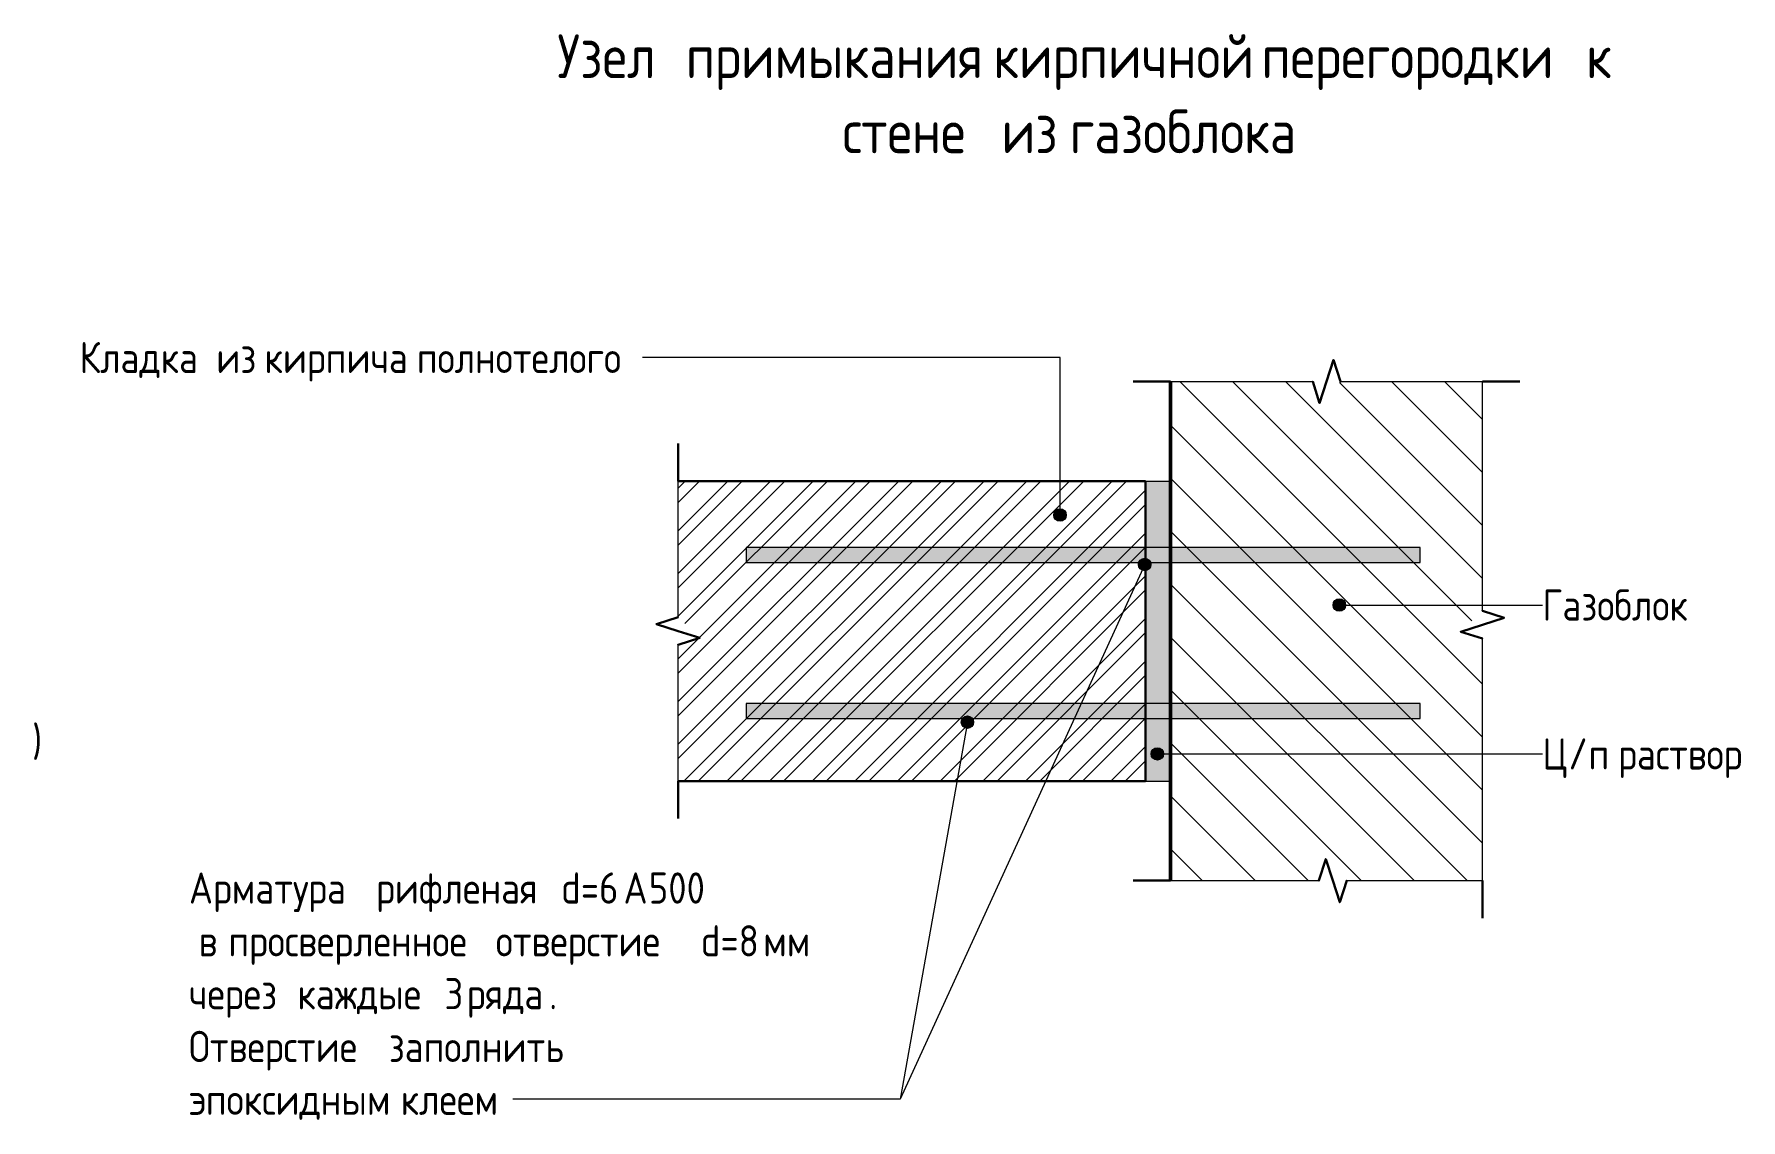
# Model space of a CAD drawing. Header units: millimetres. Extents: x -592259 to 288321, y -552984 to 293768.
# Drawn here: x 263782 to 264466, y 234420 to 234855 of the extents above; entities that cross this region are included whole.
import ezdxf

# ---------------------------------------------------------------- set-up
doc = ezdxf.new("R2010")
doc.units = ezdxf.units.MM
for name, color, linetype, lineweight in [('2)Фархверки', 40, 'Continuous', 30), ('A-DETL-____-OTLN', 250, 'Continuous', 5), ('A-DETL-GENF-OTLN', 250, 'Continuous', 5), ('G-____-____-TEXT', 250, 'Continuous', 9)]:
    doc.layers.add(name, color=color, linetype=linetype, lineweight=lineweight)
doc.styles.add('GOST Common_3', font='', dxfattribs={"width": 0.9, "height": 12.5})
doc.styles.add('GOST Common_B', font='', dxfattribs={"width": 0.9, "height": 17.5})
doc.styles.get('GOST Common_3').set_extended_font_data('GOST Common')
doc.styles.get('GOST Common_B').set_extended_font_data('GOST Common', bold=True)

# ---------------------------------------------------------------- blocks, each defined once
blk = doc.blocks.new('ADSK_Обрыв_Линия - По умолчанию-34239678-АР2_Узлы крепления стен_2_7')
at = {"layer": 'A-DETL-GENF-OTLN', "lineweight": 9}
for p, q in [((0, 0), (54.63, 0)), ((65.76, 0), (120.25, 0))]:
    blk.add_line(p, q, dxfattribs=at)
blk = doc.blocks.new('ADSK_Обрыв_Линия - По умолчанию-34239680-АР2_Узлы крепления стен_2_7')
at = {"layer": 'A-DETL-GENF-OTLN', "lineweight": 9}
for p, q in [((0, 0), (59.5, 0)), ((70.63, 0), (125, 0))]:
    blk.add_line(p, q, dxfattribs=at)
blk = doc.blocks.new('ADSK_Обрыв_Линия - По умолчанию-37322059-АР2_Узлы крепления стен_2_7')
at = {"layer": 'A-DETL-GENF-OTLN', "lineweight": 9}
for p, q in [((0, 0), (97, 0)), ((108.13, 0), (200, 0))]:
    blk.add_line(p, q, dxfattribs=at)
blk = doc.blocks.new('ADSK_Обрыв_Линия - По умолчанию-34257341-АР2_Узлы крепления стен_2_7')
at = {"layer": 'A-DETL-GENF-OTLN', "lineweight": 9}
for p, q in [((0, 0), (57, 0)), ((68.13, 0), (125, 0))]:
    blk.add_line(p, q, dxfattribs=at)

msp = doc.modelspace()

# ---------------------------------------------------------------- hatches: boundary and pattern name
at = {"layer": 'A-DETL-GENF-OTLN'}
h = msp.add_hatch(dxfattribs=at)
h.set_pattern_fill('FP_46', color=130, style=0, pattern_type=2)
h.set_pattern_definition([(135, (260417.85, 232026.759), (-10.6066, -10.6066), [])])
h.paths.add_polyline_path([(264237.1107, 234516.2914), (264296.6107, 234516.2914), (264299.3607, 234524.9517), (264307.7415, 234516.2914), (264362.1107, 234516.2914), (264362.1107, 234613.2914), (264353.4504, 234616.0414), (264362.1107, 234624.4223), (264362.1107, 234716.2914), (264305.2415, 234716.2914), (264296.8607, 234707.6311), (264294.1107, 234716.2914), (264237.1107, 234716.2914), (264237.1107, 234578.2928)])
h = msp.add_hatch(dxfattribs=at)
h.set_pattern_fill('FP_47', color=130, style=0, pattern_type=2)
h.set_pattern_definition([(45, (260417.85, 232026.759), (-8.55387, 8.55387), []), (45, (260423.552, 232026.759), (-8.55387, 8.55387), [])])
h.paths.add_polyline_path([(264227.1107, 234556.1664), (264227.1107, 234676.4164), (264039.8053, 234676.4164), (264039.8053, 234621.9223), (264048.4656, 234613.5414), (264039.8053, 234610.7914), (264039.8053, 234556.1664), (264067.1107, 234556.1664)])
h = msp.add_hatch(dxfattribs=at)
h.set_pattern_fill('FP_39', color=130, style=0, pattern_type=2)
h.set_pattern_definition([(0, (260417.8504, 232026.7585), (4.064, 1.016), [0.16764, -2.88, 0.16764, -2.88, -16.256]), (0, (260417.8504, 232026.7585), (4.064, 1.016), [-6.096, 0.16764, -5.928, 0.16764, -2.88, -7.112]), (0, (260417.8504, 232026.7585), (4.064, 1.016), [-15.24, 0.16764, -1.864, 0.16764, -4.912]), (120, (260419.3744, 232027.2665), (-2.9118818, 3.01152724), [0.16764, -2.88, 0.16764, -2.88, -16.256]), (120, (260419.3744, 232027.2665), (-2.9118818, 3.01152724), [-6.096, 0.16764, -5.928, 0.16764, -2.88, -7.112]), (120, (260419.3744, 232027.2665), (-2.9118818, 3.01152724), [-15.24, 0.16764, -1.864, 0.16764, -4.912]), (240, (260419.8824, 232029.2985), (-1.1521182, -4.02752724), [0.16764, -2.88, 0.16764, -2.88, -16.256]), (240, (260419.8824, 232029.2985), (-1.1521182, -4.02752724), [-6.096, 0.16764, -5.928, 0.16764, -2.88, -7.112]), (240, (260419.8824, 232029.2985), (-1.1521182, -4.02752724), [-15.24, 0.16764, -1.864, 0.16764, -4.912])])
h.paths.add_polyline_path([(264237.1107, 234556.1664), (264237.1107, 234676.2914), (264227.1107, 234676.2914), (264227.1107, 234556.1664)])
at = {"layer": 'A-DETL-GENF-OTLN', "lineweight": 9}
for points in [[(264337.1107, 234643.7535), (264337.1107, 234649.7535), (264067.1107, 234649.7535), (264067.1107, 234643.7535), (264237.1107, 234643.7535)], [(264237.1107, 234581.2914), (264337.1107, 234581.2914), (264337.1107, 234587.2914), (264067.1107, 234587.2914), (264067.1107, 234581.2914), (264227.1107, 234581.2914)]]:
    msp.add_hatch(color=90, dxfattribs=at).paths.add_polyline_path(points)
at = {"layer": 'G-____-____-TEXT'}
h = msp.add_hatch(color=110, dxfattribs=at)
edge = h.paths.add_edge_path()
edge.add_arc((264192.8583, 234662.7997), 2.5, 0, 360)
h = msp.add_hatch(color=110, dxfattribs=at)
edge = h.paths.add_edge_path()
edge.add_arc((264226.772, 234642.9799), 2.5, 0, 360)
h = msp.add_hatch(color=110, dxfattribs=at)
edge = h.paths.add_edge_path()
edge.add_arc((264304.7839, 234626.7335), 2.5, 0, 360)
h = msp.add_hatch(color=110, dxfattribs=at)
edge = h.paths.add_edge_path()
edge.add_arc((264155.734, 234579.7722), 2.5, 0, 360)
h = msp.add_hatch(color=110, dxfattribs=at)
edge = h.paths.add_edge_path()
edge.add_arc((264231.8488, 234567.066), 2.5, 0, 360)

# ---------------------------------------------------------------- linework, layer by layer
at = {"layer": '2)Фархверки'}
for p, q in [((264237.1107, 234716.2914), (264222.1107, 234716.2914)), ((264362.1107, 234716.2914), (264377.1107, 234716.2914)), ((264039.8053, 234676.4164), (264039.8053, 234691.4164)), ((264039.8053, 234556.1664), (264039.8053, 234541.1664)), ((264237.1107, 234516.2914), (264222.1107, 234516.2914)), ((264362.1107, 234516.2914), (264362.1107, 234501.2914))]:
    msp.add_line(p, q, dxfattribs=at)
for points in [[(264296.8607, 234707.6311), (264294.1107, 234716.2914), (264296.8607, 234707.6311), (264299.6107, 234716.2914), (264302.4261, 234724.9564), (264305.2415, 234716.2914), (264302.4261, 234724.9564), (264299.6107, 234716.2914)], [(264353.4504, 234616.0414), (264362.1107, 234613.2914), (264353.4504, 234616.0414), (264362.1107, 234618.7914), (264370.7757, 234621.6068), (264362.1107, 234624.4223), (264370.7757, 234621.6068), (264362.1107, 234618.7914)], [(264048.4656, 234613.5414), (264039.8053, 234610.7914), (264048.4656, 234613.5414), (264039.8053, 234616.2914), (264031.1403, 234619.1068), (264039.8053, 234621.9223), (264031.1403, 234619.1068), (264039.8053, 234616.2914)], [(264299.3607, 234524.9517), (264296.6107, 234516.2914), (264299.3607, 234524.9517), (264302.1107, 234516.2914), (264304.9261, 234507.6264), (264307.7415, 234516.2914), (264304.9261, 234507.6264), (264302.1107, 234516.2914)]]:
    msp.add_lwpolyline(points, dxfattribs=at)
at = {"layer": 'A-DETL-____-OTLN', "lineweight": 50}
msp.add_line((264237.1107, 234716.2914), (264237.1107, 234516.2914), dxfattribs=at)
at = {"layer": 'A-DETL-____-OTLN', "lineweight": 30}
for p, q in [((264227.1107, 234676.4164), (264039.8053, 234676.4164)), ((264227.1107, 234556.1664), (264227.1107, 234676.4164)), ((264039.8053, 234556.1664), (264227.1107, 234556.1664))]:
    msp.add_line(p, q, dxfattribs=at)
at = {"layer": 'A-DETL-____-OTLN', "lineweight": 20}
for p, q in [((264237.1107, 234676.2914), (264227.1107, 234676.2914)), ((264227.1107, 234556.1664), (264237.1107, 234556.1664))]:
    msp.add_line(p, q, dxfattribs=at)
at = {"layer": 'A-DETL-____-OTLN', "lineweight": 9}
for p, q in [((264337.1107, 234649.7535), (264067.1107, 234649.7535)), ((264067.1107, 234649.7535), (264067.1107, 234643.7535)), ((264067.1107, 234643.7535), (264337.1107, 234643.7535)), ((264337.1107, 234643.7535), (264337.1107, 234649.7535)), ((264337.1107, 234587.2914), (264067.1107, 234587.2914)), ((264067.1107, 234587.2914), (264067.1107, 234581.2914)), ((264337.1107, 234581.2914), (264337.1107, 234587.2914)), ((264067.1107, 234581.2914), (264337.1107, 234581.2914))]:
    msp.add_line(p, q, dxfattribs=at)
at = {"layer": 'G-____-____-TEXT', "color": 110}
for p, q in [((264124.5059, 234725.9227), (264025.5748, 234725.9227)), ((264192.8583, 234725.9227), (264124.5059, 234725.9227)), ((264192.8583, 234662.7997), (264192.8583, 234725.9227)), ((264226.772, 234642.9799), (264128.8096, 234428.6599)), ((264304.7839, 234626.7335), (264386.1638, 234626.7335)), ((264155.734, 234579.7722), (264128.8096, 234428.6599)), ((264231.8488, 234567.066), (264386.1638, 234567.066)), ((264128.8096, 234428.6599), (263973.5699, 234428.6599))]:
    msp.add_line(p, q, dxfattribs=at)
for centre in [(264192.8583, 234662.7997), (264226.772, 234642.9799), (264304.7839, 234626.7335), (264155.734, 234579.7722), (264231.8488, 234567.066)]:
    msp.add_circle(centre, 2.5, dxfattribs=at)

# ---------------------------------------------------------------- block references
at = {"layer": 'A-DETL-GENF-OTLN', "lineweight": 9}
for name, p in [('ADSK_Обрыв_Линия - По умолчанию-34257341-АР2_Узлы крепления стен_2_7', (264237.1107, 234716.2914)), ('ADSK_Обрыв_Линия - По умолчанию-34239680-АР2_Узлы крепления стен_2_7', (264237.1107, 234516.2914))]:
    msp.add_blockref(name, p, dxfattribs=at)
for name, p, rotation in [('ADSK_Обрыв_Линия - По умолчанию-37322059-АР2_Узлы крепления стен_2_7', (264362.1107, 234516.2914), 89.99999999999986), ('ADSK_Обрыв_Линия - По умолчанию-34239678-АР2_Узлы крепления стен_2_7', (264039.8053, 234556.1664), 90)]:
    msp.add_blockref(name, p, dxfattribs=dict(at, rotation=rotation))

# ---------------------------------------------------------------- texts
at = {"layer": 'G-____-____-TEXT', "color": 7, "attachment_point": 1}
for s, insert, char_height, width, style in [('Узел', (263991.3952, 234855.3768), 17.5, 55.556944, 'GOST Common_B'), ('примыкания', (264042.8897, 234855.3768), 17.5, 142.499953, 'GOST Common_B'), ('кирпичной', (264166.1194, 234855.3768), 17.5, 123.379706, 'GOST Common_B'), ('перегородки', (264273.5733, 234855.3768), 17.5, 150.797419, 'GOST Common_B'), ('\\fGOST Common|b1|i0|c204|p34|;\\W.9;к', (264403.6491, 234855.3768), 17.5, 13.708856, 'GOST Common_B'), ('из', (264169.3936, 234825.2805), 17.5, 26.335434, 'GOST Common_B'), ('газоблока', (264196.778, 234825.2805), 17.5, 125.905022, 'GOST Common_B'), ('стене', (264105.6952, 234825.2805), 17.5, 70.348078, 'GOST Common_B'), ('Кладка', (263799.9514, 234732.1727), 12.5, 61.689853, 'GOST Common_3'), ('из', (263854.7202, 234732.1727), 12.5, 18.759487, 'GOST Common_3'), ('кирпича', (263874.0678, 234732.1727), 12.5, 69.2658, 'GOST Common_3'), ('полнотелого', (263935.0873, 234732.1727), 12.5, 109.67085, 'GOST Common_3'), ('Газоблок', (264386.1638, 234632.9835), 12.5, 78.284784, 'GOST Common_3'), ('\\fGOST Common|b0|i0|c204|p34|;\\W.9;)', (263780.9758, 234578.3866), 12.5, 5.411391, 'GOST Common_3'), ('\\fGOST Common|b0|i0|c204|p34|;\\W.9;Ц', (264386.1638, 234573.316), 12.5, 12.626578, 'GOST Common_3'), ('\\fGOST Common|b0|i0|c204|p34|;\\W.9;/', (264396.5818, 234573.316), 12.5, 9.740503, 'GOST Common_3'), ('\\fGOST Common|b0|i0|c204|p34|;\\W.9;п', (264404.6185, 234573.316), 12.5, 9.740503, 'GOST Common_3'), ('раствор', (264416.5247, 234573.316), 12.5, 70.348078, 'GOST Common_3'), ('Арматура', (263843.7918, 234519.5765), 12.5, 86.221491, 'GOST Common_3'), ('рифленая', (263918.8012, 234519.5765), 12.5, 81.531619, 'GOST Common_3'), (' d=6 ', (263986.0715, 234519.5765), 12.5, 38.601253, 'GOST Common_3'), ('\\fGOST Common|b0|i0|c204|p34|;\\W.9;А', (264017.9207, 234519.5765), 12.5, 12.265819, 'GOST Common_3'), ('500', (264028.041, 234519.5765), 12.5, 29.221509, 'GOST Common_3'), ('\\fGOST Common|b0|i0|c204|p34|;\\W.9;в', (263847.6613, 234498.4099), 12.5, 9.740503, 'GOST Common_3'), ('просверленное', (263859.5676, 234498.4099), 12.5, 125.183503, 'GOST Common_3'), ('отверстие', (263966.7238, 234498.4099), 12.5, 91.272122, 'GOST Common_3'), (' d=8 ', (264042.0309, 234498.4099), 12.5, 38.601253, 'GOST Common_3'), ('мм', (264073.8801, 234498.4099), 12.5, 21.645563, 'GOST Common_3'), ('через', (263843.7918, 234477.2432), 12.5, 47.980997, 'GOST Common_3'), ('каждые', (263887.2496, 234477.2432), 12.5, 63.132891, 'GOST Common_3'), (' 3 ', (263939.3394, 234477.2432), 12.5, 19.120247, 'GOST Common_3'), ('ряда', (263955.1152, 234477.2432), 12.5, 40.044291, 'GOST Common_3'), ('. ', (263988.1551, 234477.2432), 12.5, 8.658225, 'GOST Common_3'), ('Отверстие', (263843.7918, 234456.0765), 12.5, 92.3544, 'GOST Common_3'), ('заполнить', (263923.8613, 234456.0765), 12.5, 90.550603, 'GOST Common_3'), ('эпоксидным', (263843.7918, 234434.9099), 12.5, 98.12655, 'GOST Common_3'), ('клеем', (263928.6238, 234434.9099), 12.5, 49.784794, 'GOST Common_3')]:
    msp.add_mtext(s, dxfattribs=dict(at, insert=insert, char_height=char_height, width=width, style=style))

doc.saveas('drawing.dxf')
